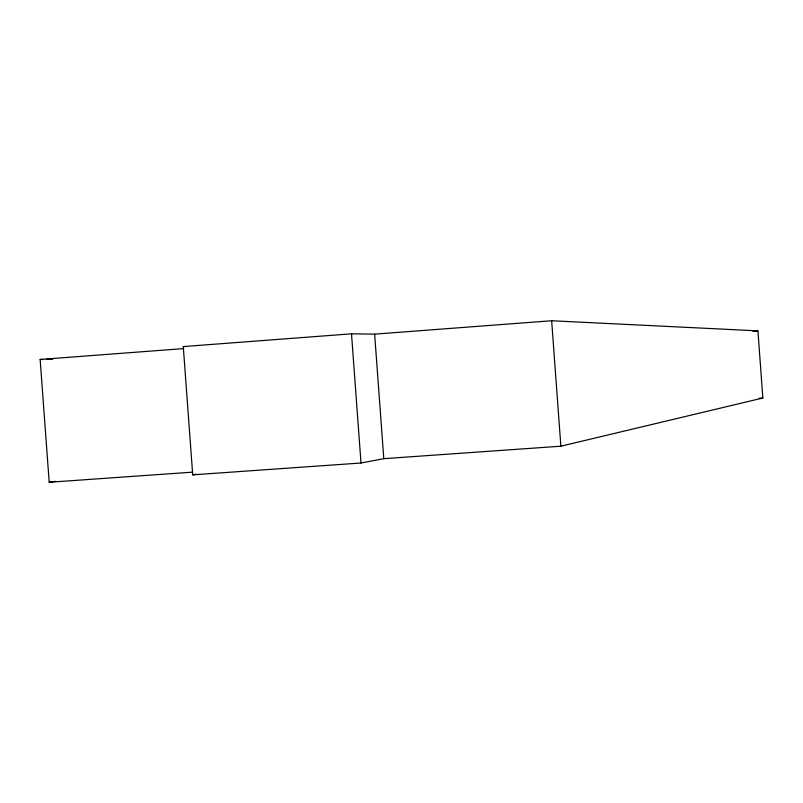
<?xml version="1.0" encoding="UTF-8"?>
<svg xmlns="http://www.w3.org/2000/svg" width="803" height="803" viewBox="0 0 803 803"><rect width="100%" height="100%" fill="white"/><g stroke="black" fill="none" stroke-linecap="round" stroke-linejoin="round"><path stroke-width="1.2" d="M560.865 446.197L762.85 398.007L757.932 330.866L551.661 320.748L374.64 334.138L351.503 333.827L183.275 346.575L192.71 474.844L360.999 463.01L383.794 458.674L560.865 446.197L551.661 320.748M192.71 474.844L196.293 474.252M183.566 348.602L40.15 359.463L49.194 482.252L55.387 481.338M752.943 331.237L757.932 330.866M759.116 398.278L762.85 398.007M49.194 482.252L192.66 472.144M40.15 359.463L42.659 359.413M46.423 359.353L52.687 359.232M183.275 346.575L185.684 346.565M374.64 334.138L383.794 458.674M351.503 333.827L360.999 463.01"/></g></svg>
